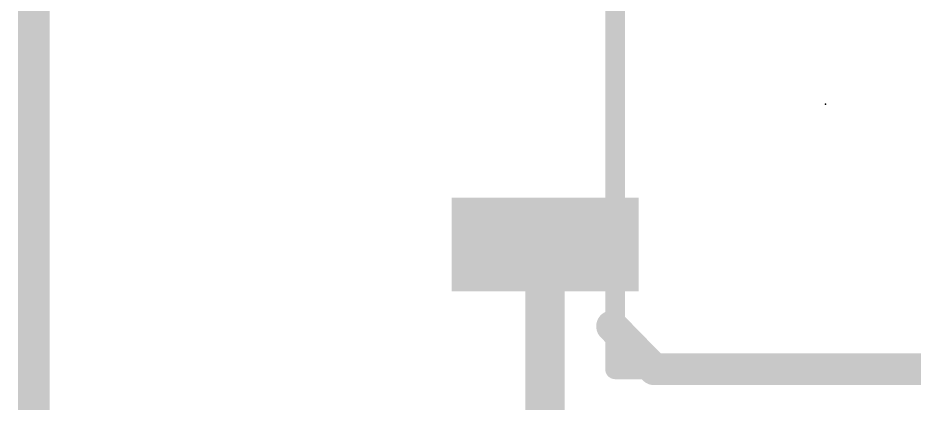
# Model space of a CAD drawing. Extents: x -57.1 to 21.7, y -10.2 to 39.5.
# Drawn here: x -0.1 to 5.65, y 14.59 to 17.06 of the extents above; entities that cross this region are included whole.
import ezdxf

# ---------------------------------------------------------------- set-up
doc = ezdxf.new("R2010")
doc.units = 0
for name, color, linetype in [('1', 12, 'CONTINUOUS'), ('16', 132, 'CONTINUOUS'), ('20', 53, 'CONTINUOUS'), ('21', 53, 'CONTINUOUS'), ('23', 53, 'CONTINUOUS'), ('51', 53, 'CONTINUOUS')]:
    doc.layers.add(name, color=color, linetype=linetype)

# ---------------------------------------------------------------- blocks, each defined once
blk = doc.blocks.new('RECT')
blk.add_solid([(-0.5, -0.5), (0.5, -0.5), (-0.5, 0.5), (0.5, 0.5)])

msp = doc.modelspace()

# ---------------------------------------------------------------- linework, layer by layer
at = {"layer": '1'}
for points, const_width in [([(0, 0), (0, 39.37)], 0.2032), ([(3.28, 15.61), (3.28, 14.246)], 0.254)]:
    msp.add_lwpolyline(points, dxfattribs=dict(at, const_width=const_width))
at = {"layer": '1', "const_width": 0.127}
msp.add_lwpolyline([(3.3435, 15.61, 1), (3.2165, 15.61)], format="xyb", dxfattribs=at)
at = {"layer": '16', "const_width": 0.2032}
msp.add_lwpolyline([(0, 0), (0, 39.37)], dxfattribs=at)
at = {"layer": '20', "const_width": 0.2032}
msp.add_lwpolyline([(0, 0), (0, 25.4)], dxfattribs=at)
at = {"layer": '21', "const_width": 0.2032}
for points in [[(3.71, 15.086), (3.98, 14.81)], [(3.98, 14.81), (6.48, 14.81)]]:
    msp.add_lwpolyline(points, dxfattribs=at)
at = {"layer": '21', "const_width": 0.1016}
for points in [[(3.7463, 15.1215, 1), (3.6737, 15.0505)], [(3.98, 14.8608, 1), (3.98, 14.7592)], [(3.9437, 14.7745, 1), (4.0163, 14.8455)]]:
    msp.add_lwpolyline(points, format="xyb", dxfattribs=at)
at = {"layer": '23'}
msp.add_point((5.08, 16.51), dxfattribs=at)
at = {"layer": '51', "const_width": 0.127}
for points in [[(3.73, 18.21), (3.73, 14.81)], [(3.73, 14.81), (6.43, 14.81)]]:
    msp.add_lwpolyline(points, dxfattribs=at)
at = {"layer": '51', "const_width": 0.0635}
for points in [[(3.6982, 14.81, 1), (3.7618, 14.81)], [(3.73, 14.8418, 1), (3.73, 14.7782)]]:
    msp.add_lwpolyline(points, format="xyb", dxfattribs=at)

# ---------------------------------------------------------------- block references
at = {"layer": '1', "xscale": 1.2, "yscale": 0.6}
msp.add_blockref('RECT', (3.28, 15.61), dxfattribs=at)

doc.saveas('drawing.dxf')
